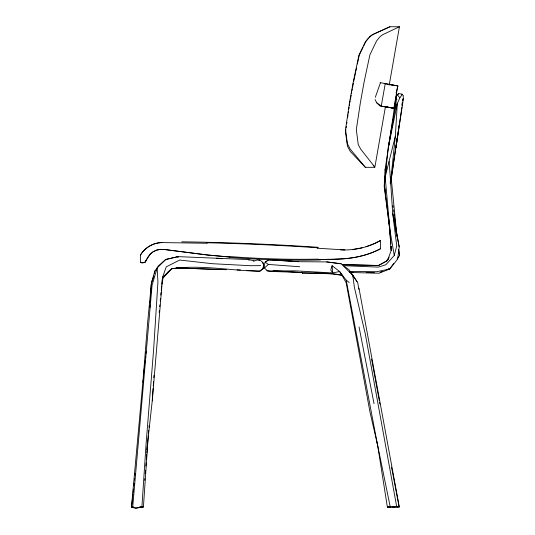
<?xml version="1.0" encoding="UTF-8"?>
<svg xmlns="http://www.w3.org/2000/svg" width="535" height="535" viewBox="0 0 535 535"><rect width="100%" height="100%" fill="white"/><g stroke="black" fill="none" stroke-linecap="round" stroke-linejoin="round"><path stroke-width="0.8" d="M342.547 264.638L378.466 265.5L387.534 260.518L391.038 250.868L389.908 230.01L385.173 177.045L388.236 147.847L397.304 103.482L399.879 97.791L397.07 94.501L396.081 96.795L385.019 170.01L384.197 186.441L389.801 229.187M149.914 307.464L150.061 304.963M150.308 300.797L150.609 295.801M150.756 293.3L151.345 283.303L154.836 270.984L156.615 269.219M343.383 265.681L378.432 267.105L385.869 264.725L394.255 255.543L396.743 245.899L392.697 213.418L390.61 181.78L395.352 136.178L397.304 103.482M143.614 373.918L131.47 506.973L135.87 507.996L141.902 507.066L146.075 444.05L153.652 349.208L157.939 281.938L157.143 267.975L165.616 259.562L177.7 256.613L248.34 259.562L253.964 260.746M140.11 507.127L143.413 507.06L148.282 435.503M146.864 449.534L152.248 400.869L153.084 388.43M153.251 385.942L153.532 381.796M153.812 377.65L153.98 375.162M142.939 382.371L143.106 379.897M143.28 377.422L147.6 322.866L151.626 281.169M149.934 302.971L150.067 301.305M150.328 297.975L150.589 294.645M150.783 292.15L151.111 287.984M151.244 286.319L151.505 282.995L153.853 276.08M144.711 480.343L144.845 478.678M145.232 473.696L145.493 470.372M145.821 466.219L146.075 462.895M146.336 459.572L146.73 454.583M146.857 452.924L147.64 442.953M152.248 400.869L162.607 277.284L166.265 266.831L179.727 260.037L212.509 263.715L250.701 265.714L260.659 265.627M132.707 507.106L152.074 285.202L157.143 267.975M148.496 433.022L148.71 430.541M148.991 427.231L149.131 425.579M394.255 255.543L389.908 230.01L384.404 185.805L385.608 172.618L386.524 167.702M159.142 312.393L159.323 310.715M159.684 306.629L159.865 304.943M160.226 300.864L160.46 298.39M160.767 295.099L161.035 292.585M161.269 290.11L161.657 285.991M161.811 284.339L162.279 279.397M396.428 142.738L391.252 178.476L396.997 236.731M396.669 140.244L396.83 138.578M154.582 273.479L154.836 270.984M139.615 506.946L142.631 506.933L135.843 508.25L131.577 507.147L132.433 498.921M132.6 497.276L132.941 493.979M133.108 492.334L133.449 489.043M133.79 485.753L134.051 483.279M134.392 479.989L134.559 478.343M134.9 475.053L135.067 473.401M162.286 283.784L163.021 277.043M395.398 108.719L396.402 99.677L396.081 96.795M401.872 107.441L390.55 183.732M402.039 105.917L402.447 102.105M143.815 372.266L144.731 364.803M144.938 363.145L145.239 360.664M145.547 358.176L145.747 356.517M146.155 353.2L146.356 351.542M395.071 223.63L399.184 246.862L397.672 259.067L389.808 269.011L378.987 273.224L349.816 272.496M398.635 128.701L395.947 147.734L403.53 97.932L402.608 100.58L402.868 98.928M398.869 127.049L399.103 125.397M399.337 123.739L399.571 122.087M402.026 104.713L402.373 102.232M345.877 129.61L345.516 132.085L347.476 146.302L350.311 151.458L365.345 167.321L374.841 167.321L385.481 106.485M346.118 127.965L346.359 126.313M346.713 123.846L346.954 122.194M347.67 117.252L348.031 114.778M348.272 113.132L348.512 111.487M348.867 109.013L349.108 107.368M349.348 105.716L349.589 104.071M403.122 97.283L403.383 95.631L401.758 94.14L398.542 93.498L397.558 94.815M388.49 146.597L391.379 129.483M391.653 127.858L391.928 126.227M392.202 124.595L392.476 122.963M392.75 121.338L393.024 119.706M396.121 93.016L397.793 85.914L397.665 86.67L397.793 85.914L380.117 82.644M389.219 85.118L399.431 26.75L389.908 26.763L372.487 34.641L369.892 36.4L365.499 41.63L358.925 55.239L353.301 81.735L349.536 102.479L345.53 129.584L347.389 143.708L350.157 148.998L365.345 167.321M397.793 85.941L393.74 108.919L393.867 108.19L381.261 106.084L376.647 102.727L375.082 99.51M388.236 147.847L395.84 104.626M381.261 106.084L385.22 83.701M167.977 271.987L171.628 268.757C200.799 264.444 230.358 270.703 259.642 271.252L263.06 268.677L263.681 265.206L262.812 262.484L260.592 260.565L257.542 259.97L253.429 261.22M349.877 102.473L350.164 100.874M350.452 99.269L351.167 95.27M351.455 93.672L351.742 92.073M352.03 90.475L352.318 88.877M352.605 87.279L353.321 83.279M259.141 260.552L259.268 259.876M353.635 81.674L355.501 72.84M355.842 71.235L356.524 68.019M357.373 64.006L359.239 55.172L363.038 47.274M262.852 269.005L263.681 265.206L262.672 262.284M386.618 166.82L385.374 172.511L385.494 174.149M385.173 177.045L395.352 136.178M385.019 170.01L385.454 168.431M314.767 273.131L329.507 273.78L341.965 275.204L339.598 271.519L332.108 265.681L330.757 269.974L332.69 272.93L339.598 271.519L346.205 280.119L349.181 282.513M375.303 97.343L380.385 82.912M207.219 243.251L162.259 242.589C153.471 242.536 144.978 247.511 140.491 255.021L140.611 262.31L141.788 262.792L144.811 262.484L148.035 256.92L150.255 254.092L152.997 251.858L156.287 250.233L160.059 249.37L164.285 249.491L207.312 254.981L229.308 256.987M140.611 262.31L141.996 262.852L144.677 262.598L150.261 254.085L153.117 251.784L156.561 250.139L160.319 249.35L164.165 249.47L207.593 255.008L229.903 257.034M363.733 45.836L365.806 41.529L368.234 38.634M397.806 94.849L398.542 93.498M155.946 269.941L158.266 266.015L165.843 259.408L175.266 257.342M140.491 255.021C144.978 247.444 153.451 242.623 162.259 242.589M342.32 264.638L378.499 265.494L386.29 261.261L389.192 257.174M399.879 97.791L402.387 94.32L401.758 94.14M390.376 267.935L393.753 263.401M397.124 258.866L399.531 255.63L398.762 249.878M144.811 262.484L146.456 260.277M369.204 37.47L372.748 34.554L389.908 26.763M386.29 261.261L388.53 258.8M162.312 278.628L171.628 268.757L179.713 267.727M332.108 265.681L332.69 272.93L295.581 270.864L267.567 270.944L264.43 267.995L268.376 264.437L299.7 266.744M259.642 271.252L263.06 268.677M358.978 288.131L399.304 506.999L396.736 506.846L365.392 334.415L354.397 287.342L352.812 275.411L341.33 263.882L327.019 261.923L298.497 261.695L271.372 259.876L268.068 260.244L265.159 262.143L264.33 264.765L264.43 267.995M268.068 260.244L265.159 262.143L268.376 264.437M318.572 259.622L340.648 258.92C354.464 258.492 368.18 255.088 380.485 248.762L380.485 240.489C368.434 247.411 354.377 250.587 340.521 249.878M380.485 240.489L374.172 243.699L365.92 246.789M380.485 248.762C362.141 258.726 340.782 259.569 320.391 259.589M399.431 26.757L382.799 34.641L380.311 36.407L376.553 40.914L369.866 54.931L364.161 81.741L360.409 102.479L356.317 129.564L358.216 144.457L360.583 148.998L374.246 166.358M273.639 270.342L273.104 270.556L274.749 270.536M380.131 272.215L382.385 271.379M386.892 269.7L389.146 268.858L386.832 269.553M362.121 247.799L352.378 249.531M176.838 256.994L178.402 256.653M389.808 269.011L376.613 271.726L349.897 271.372M395.418 506.879L387.38 507.127L377.148 442.117M396.736 506.846L387.38 507.12L389.513 506.899M387.38 507.12L389.333 506.933M131.577 507.147L133.014 507.08M344.901 249.932L317.168 248.213M226.472 269.393L214.796 269.473L176.202 267.854L226.352 269.693M141.902 507.066L143.413 507.06M301.921 272.161L302.482 273.485L329.212 273.639M269.854 259.87L298.497 261.695M350.492 272.282L352.973 272.302M131.47 506.973L133.67 506.986M350.478 272.389L352.953 272.415M366.147 272.576L374.4 272.683M237.092 269.901L240.396 269.968M259.91 271.151L246.474 270.442M266.818 270.697L270.389 271.412L332.583 273.546L341.965 275.204M392.69 506.899L397.625 507.06M397.411 506.926L399.304 506.999M273.866 270.737L302.476 272.589L302.489 273.485L301.921 272.128M176.115 256.887L178.596 257.047M216.354 258.224L222.072 258.699M326.624 261.916L341.236 263.755M384.859 106.753L393.867 108.224M389.126 84.463L396.502 85.767L384.21 83.574M385.327 106.699L392.583 108.003L392.456 108.712L392.583 108.003L380.184 106.111L376.647 102.727M344.299 266.323L349.081 269.827L357.092 281.637M248.126 259.468L249.149 260.271M395.96 98.233L396.923 99.436M395.031 103.736L395.98 105.114M350.913 272.562L357.775 282.828L358.871 289.348M342.346 275.893L346.192 282.781L369.886 411.569L377.636 445.401L390.249 506.979M352.759 275.324L353.541 277.645M391.419 467.115L392.302 471.094M371.591 359.112L379.302 400.815M359.025 326.872L374.039 403.651M377.636 445.401L346.205 280.119M392.697 213.418L399.184 246.862M392.456 471.903L399.036 506.431M384.404 185.805L385.421 191.443M379.589 402.467L379.877 404.112M398.455 249.31L399.531 255.63M392.951 205.728L393.158 207.359M393.479 209.8L393.793 212.241M394.007 213.873L394.322 216.314M394.536 217.946L396.328 233.447M394.603 217.772L394.79 219.397M395.071 221.831L395.452 225.068M395.646 226.693L396.02 229.936M396.214 231.555L396.402 233.18M388.497 216.173L390.797 243.96M390.998 246.414L391.332 250.5M389.139 161.523L390.61 181.78M389.968 230.832L390.262 234.925M390.436 237.386L390.844 243.117M391.078 246.394L391.373 250.494M389.52 224.218L389.741 227.529M390.289 181.378L390.296 183.773M302.482 272.589L302.482 273.485M181.76 241.833A329.874 42.833 2.8 0 1 318.218 247.304M320.545 259.957A312.487 107.368 1.7 0 1 229.736 257.395M318.385 259.127A312.493 106.485 1.7 0 1 229.522 256.512M206.517 242.763A330.015 42.867 2.8 0 1 317.964 247.785M373.256 165.175A230.331 1.832 50 0 1 374.547 166.974M162.607 277.284L162.352 278.575L171.608 268.784L162.607 277.284"/></g></svg>
